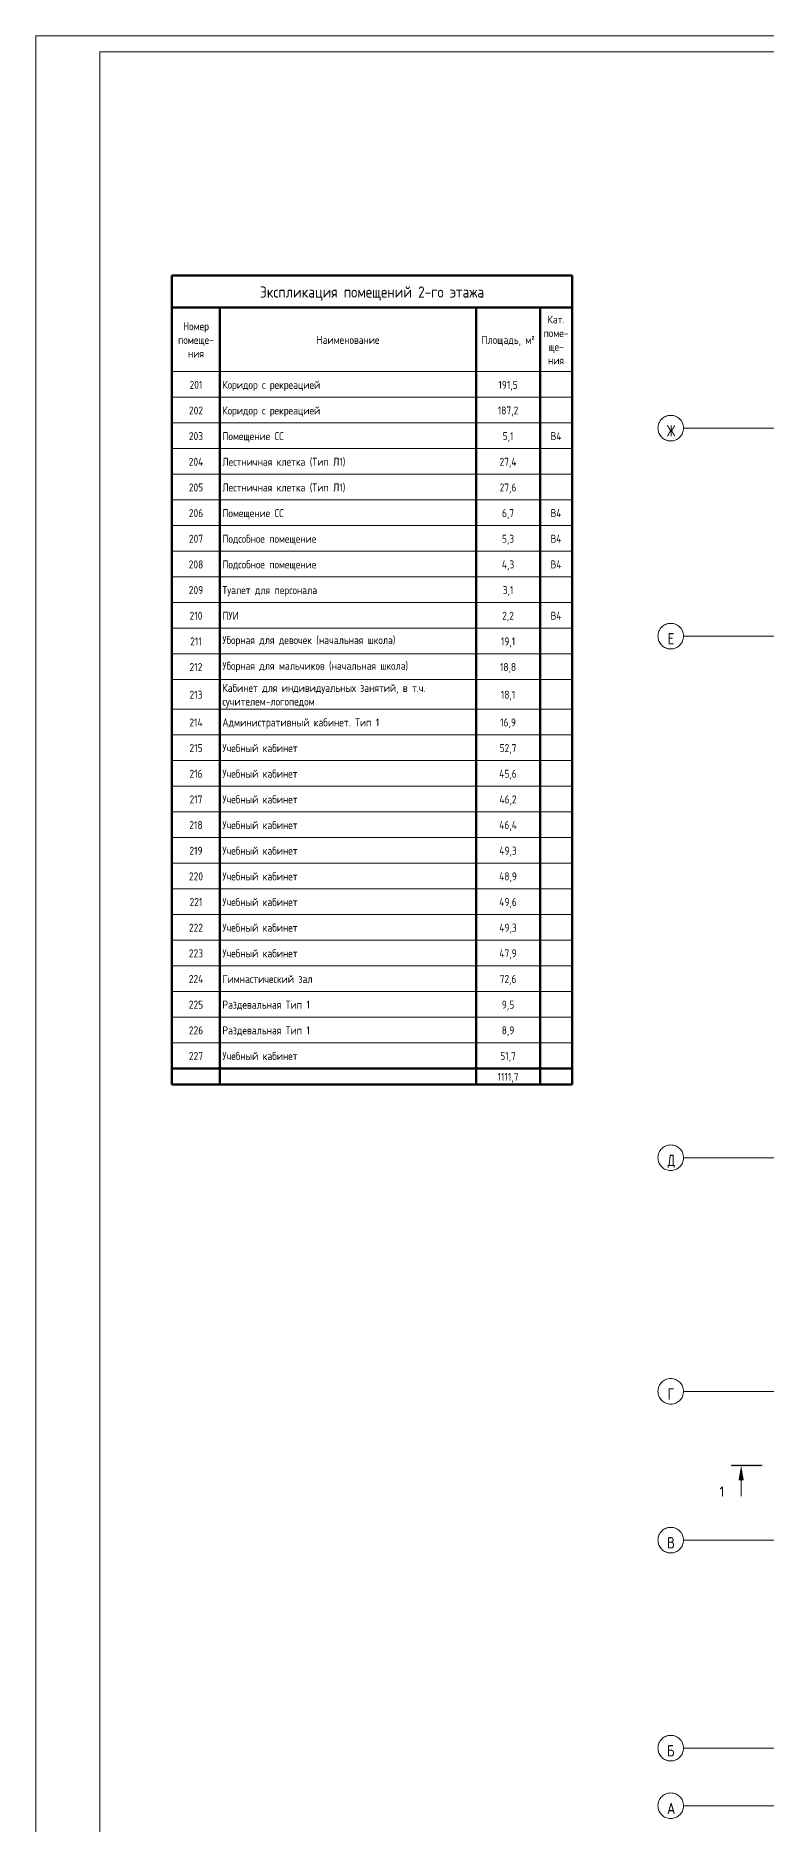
# Model space of a CAD drawing. Header units: millimetres. Extents: x 0 to 1189, y 0 to 841.
# Drawn here: x 0 to 228, y 282 to 841 of the extents above; entities that cross this region are included whole.
import ezdxf

# ---------------------------------------------------------------- set-up
doc = ezdxf.new("R2010")
doc.units = ezdxf.units.MM
doc.layers.add('Графика', color=7, linetype='Continuous', lineweight=20)
doc.layers.add('Линии', color=7, linetype='Continuous', lineweight=9, true_color=0x00a600)
doc.styles.add('GOST Common_8', font='GOST_Common.ttf', dxfattribs={"width": 0.9, "height": 5})
doc.styles.add('GOST Common_9', font='GOST_Common.ttf', dxfattribs={"width": 0.9, "height": 3.5})

msp = doc.modelspace()

# ---------------------------------------------------------------- hatches: boundary and pattern name
h = msp.add_hatch(color=7)
h.dxf.hatch_style = 2
h.paths.add_polyline_path([(198.487755, 717.223962), (197.682981, 715.850884), (197.62655, 715.795556), (197.547382, 715.777021), (197.480883, 715.788252), (197.432936, 715.822221), (197.403902, 715.879341), (197.394144, 715.960025), (197.420051, 716.048771), (198.299791, 717.540359), (197.420051, 719.031948), (197.394144, 719.125654), (197.403971, 719.206252), (197.433487, 719.263182), (197.482743, 719.296962), (197.551792, 719.308107), (197.623794, 719.289159), (197.682981, 719.229283), (198.487755, 717.861166), (198.487755, 719.130615), (198.497668, 719.208345), (198.527374, 719.263803), (198.576819, 719.297039), (198.645954, 719.308107), (198.714684, 719.297039), (198.763776, 719.263803), (198.793232, 719.208345), (198.80305, 719.130615), (198.80305, 717.861166), (199.612785, 719.229283), (199.668734, 719.289159), (199.744526, 719.308107), (199.803644, 719.29598), (199.853667, 719.254087), (199.886808, 719.197726), (199.897213, 719.130615), (199.871305, 719.031948), (198.991566, 717.540359), (199.871305, 716.048771), (199.897213, 715.955064), (199.886808, 715.88692), (199.853667, 715.826631), (199.805849, 715.788804), (199.748936, 715.777021), (199.669285, 715.795556), (199.612785, 715.850884), (198.80305, 717.223962), (198.80305, 715.950103), (198.793232, 715.873062), (198.763776, 715.819121), (198.714684, 715.7874), (198.645954, 715.777021), (198.576819, 715.7874), (198.527374, 715.819121), (198.497668, 715.873062), (198.487755, 715.950103)])
h = msp.add_hatch(color=7)
h.dxf.hatch_style = 2
h.paths.add_polyline_path([(197.871453, 650.949952), (197.871453, 654.130464), (197.88128, 654.208194), (197.910796, 654.263651), (197.960053, 654.296888), (198.029101, 654.307955), (199.28036, 654.307955), (199.349408, 654.296888), (199.398664, 654.263651), (199.42818, 654.208194), (199.438007, 654.130464), (199.42818, 654.052648), (199.398664, 653.997001), (199.349408, 653.963575), (199.28036, 653.952421), (198.186197, 653.952421), (198.186197, 652.895742), (198.965064, 652.895742), (199.034199, 652.884588), (199.083645, 652.851162), (199.11335, 652.795515), (199.123263, 652.717699), (199.11335, 652.639969), (199.083645, 652.584512), (199.034199, 652.551275), (198.965064, 652.540208), (198.186197, 652.540208), (198.186197, 651.127443), (199.28036, 651.127443), (199.349408, 651.116376), (199.398664, 651.083139), (199.42818, 651.027682), (199.438007, 650.949952), (199.42818, 650.872911), (199.398664, 650.818969), (199.349408, 650.787248), (199.28036, 650.77687), (198.029101, 650.77687), (197.960053, 650.787248), (197.910796, 650.818969), (197.88128, 650.872911)])
h = msp.add_hatch(color=7)
h.paths.add_polyline_path([(199.435272, 488.128589), (199.570734, 488.127348), (199.640876, 488.118667), (199.723351, 488.063201), (199.750016, 487.956058), (199.750016, 487.422482), (199.740275, 487.344666), (199.710949, 487.289019), (199.661882, 487.255593), (199.59292, 487.244439), (199.524104, 487.255593), (199.474822, 487.289019), (199.445177, 487.344666), (199.435272, 487.422482), (199.435272, 487.778016), (197.872577, 487.778016), (197.872577, 487.422482), (197.862759, 487.344666), (197.833303, 487.289019), (197.78421, 487.255593), (197.715481, 487.244439), (197.646432, 487.255593), (197.597176, 487.289019), (197.56766, 487.344666), (197.557833, 487.422482), (197.557833, 487.956058), (197.584498, 488.063201), (197.666974, 488.118667), (197.736565, 488.127348), (197.868167, 488.128589), (198.201101, 491.146492), (198.217474, 491.217711), (198.246508, 491.268517), (198.28784, 491.298964), (198.34111, 491.309101), (199.282035, 491.309101), (199.348301, 491.298033), (199.396274, 491.264797), (199.425437, 491.209339), (199.435272, 491.131609)])
h.paths.add_polyline_path([(199.124387, 488.128589), (199.124387, 490.953567), (198.498758, 490.953567), (198.183463, 488.128589)])
h = msp.add_hatch(color=7)
h.dxf.hatch_style = 2
h.paths.add_polyline_path([(198.186197, 417.953104), (198.186197, 414.950634), (198.176379, 414.873593), (198.146923, 414.819652), (198.097831, 414.787931), (198.029101, 414.777553), (197.960053, 414.787931), (197.910796, 414.819652), (197.88128, 414.873593), (197.871453, 414.950634), (197.871453, 418.131146), (197.88128, 418.208876), (197.910796, 418.264334), (197.960053, 418.29757), (198.029101, 418.308638), (199.28036, 418.308638), (199.349408, 418.29757), (199.398664, 418.264334), (199.42818, 418.208876), (199.438007, 418.131146), (199.42818, 418.05333), (199.398664, 417.997683), (199.349408, 417.964257), (199.28036, 417.953104)])
h = msp.add_hatch(color=7)
h.dxf.hatch_style = 2
h.paths.add_polyline_path([(227.322347, 394.633374), (227.322347, 393.835372), (217.191332, 393.835372), (217.191332, 394.633374)])
h = msp.add_hatch(color=7)
h.dxf.hatch_style = 2
h.paths.add_polyline_path([(219.700336, 389.554366), (220.525337, 394.229373), (221.349338, 389.554366)])
h = msp.add_hatch(color=7)
h.paths.add_polyline_path([(199.147891, 370.238486), (199.343228, 370.07096), (199.482755, 369.864418), (199.56647, 369.618911), (199.594376, 369.334493), (199.577124, 369.123636), (199.525405, 368.927972), (199.439269, 368.748017), (199.318768, 368.584289), (199.175969, 368.448733), (199.017667, 368.353123), (198.844688, 368.296477), (198.657861, 368.277813), (197.874584, 368.277813), (197.805536, 368.288192), (197.756279, 368.319912), (197.726763, 368.373854), (197.716936, 368.450895), (197.716936, 371.631407), (197.726763, 371.709137), (197.756279, 371.764594), (197.805536, 371.797831), (197.874584, 371.808898), (198.657861, 371.808898), (198.815448, 371.793103), (198.960271, 371.745371), (199.092796, 371.665186), (199.213486, 371.552032), (199.311843, 371.418836), (199.383122, 371.270292), (199.426496, 371.105935), (199.441138, 370.9253), (199.422371, 370.724193), (199.366655, 370.543033), (199.274869, 370.381303)])
h.paths.add_polyline_path([(198.03168, 371.453365), (198.03168, 370.396685), (198.657861, 370.396685), (198.750344, 370.406753), (198.837144, 370.436717), (198.917535, 370.486214), (198.990795, 370.554884), (199.050498, 370.634233), (199.092632, 370.723349), (199.117609, 370.820836), (199.125843, 370.9253), (199.092632, 371.129319), (198.990795, 371.300678), (198.917535, 371.368253), (198.837144, 371.415882), (198.750344, 371.44408), (198.657861, 371.453365)])
h.paths.add_polyline_path([(198.03168, 370.041151), (198.03168, 368.628386), (198.657861, 368.628386), (198.784063, 368.641391), (198.900189, 368.680338), (199.005669, 368.745123), (199.099935, 368.835643), (199.180241, 368.942114), (199.237602, 369.06109), (199.272018, 369.192056), (199.28349, 369.334493), (199.272018, 369.477241), (199.237602, 369.608723), (199.180241, 369.729043), (199.099935, 369.838304), (199.005669, 369.928367), (198.900189, 369.991611), (198.784063, 370.028912), (198.657861, 370.041151)])
h = msp.add_hatch(color=7)
h.paths.add_polyline_path([(199.594376, 304.331519), (199.577124, 304.120662), (199.525405, 303.924998), (199.439269, 303.745044), (199.318768, 303.581315), (199.175969, 303.44576), (199.017667, 303.35015), (198.844688, 303.293504), (198.657861, 303.27484), (197.874584, 303.27484), (197.805536, 303.285218), (197.756279, 303.316939), (197.726763, 303.37088), (197.716936, 303.447921), (197.716936, 306.628434), (197.726763, 306.706163), (197.756279, 306.761621), (197.805536, 306.794857), (197.874584, 306.805925), (199.125843, 306.805925), (199.194891, 306.794857), (199.244147, 306.761621), (199.273663, 306.706163), (199.28349, 306.628434), (199.273663, 306.550617), (199.244147, 306.494971), (199.194891, 306.461544), (199.125843, 306.450391), (198.03168, 306.450391), (198.03168, 305.393711), (198.657861, 305.393711), (198.844749, 305.37435), (199.018149, 305.316541), (199.177597, 305.220699), (199.322626, 305.087236), (199.440897, 304.923421), (199.525887, 304.742864), (199.577185, 304.545563)])
h.paths.add_polyline_path([(198.03168, 305.038177), (198.03168, 303.625413), (198.657861, 303.625413), (198.784063, 303.638418), (198.900189, 303.677365), (199.005669, 303.74215), (199.099935, 303.83267), (199.180241, 303.93914), (199.237602, 304.058117), (199.272018, 304.189082), (199.28349, 304.331519), (199.272018, 304.474267), (199.237602, 304.605749), (199.180241, 304.726069), (199.099935, 304.83533), (199.005669, 304.925394), (198.900189, 304.988637), (198.784063, 305.025939), (198.657861, 305.038177)])
h = msp.add_hatch(color=7)
h.paths.add_polyline_path([(198.651444, 288.071291), (198.192282, 286.510801), (199.115568, 286.510801)])
h.paths.add_polyline_path([(199.750016, 285.44916), (199.740275, 285.372119), (199.710949, 285.318178), (199.661882, 285.286457), (199.59292, 285.276079), (199.498662, 285.305775), (199.444092, 285.39459), (199.21644, 286.155267), (198.087, 286.155267), (197.863758, 285.39459), (197.809256, 285.305775), (197.715481, 285.276079), (197.646432, 285.286457), (197.597176, 285.318178), (197.56766, 285.372119), (197.557833, 285.44916), (197.566653, 285.50814), (198.498758, 288.664399), (198.523158, 288.728331), (198.557118, 288.772782), (198.600069, 288.798732), (198.651444, 288.807164), (198.705696, 288.798809), (198.750181, 288.773402), (198.784847, 288.730424), (198.809643, 288.66936), (199.741197, 285.50814)])

# ---------------------------------------------------------------- linework, layer by layer
at = {"color": 7, "lineweight": 0}
for p, q in [((0.125554, 840.985282), (1189.107153, 840.985282)), ((0.125554, 840.985282), (0.125554, -0.006567)), ((1184.111809, 835.989938), (20.106931, 835.989938))]:
    msp.add_line(p, q, dxfattribs=at)
for points in [[(20.106931, 835.989938), (20.106931, 4.994778)], [(1184.111809, 835.989938), (20.106931, 835.989938)], [(20.106931, 835.989938), (20.106931, 4.994778)], [(1184.111809, 835.989938), (20.106931, 835.989938)], [(198.529303, 714.371862), (198.120349, 714.392515), (197.723202, 714.453134), (197.339875, 714.551706), (196.972379, 714.686222), (196.622724, 714.854669), (196.292923, 715.055037), (195.984986, 715.285314), (195.700924, 715.543489), (195.442749, 715.827551), (195.212472, 716.135488), (195.012104, 716.465289), (194.843657, 716.814944), (194.709141, 717.18244), (194.610569, 717.565767), (194.54995, 717.962914), (194.529297, 718.371868), (194.54995, 718.780823), (194.610569, 719.177969), (194.709141, 719.561296), (194.843657, 719.928792), (195.012104, 720.278447), (195.212472, 720.608249), (195.442749, 720.916186), (195.700924, 721.200248), (195.984986, 721.458422), (196.292923, 721.688699), (196.622724, 721.889067), (196.972379, 722.057514), (197.339875, 722.19203), (197.723202, 722.290603), (198.120349, 722.351221), (198.529303, 722.371874)], [(198.529303, 722.371874), (198.938258, 722.351221), (199.335404, 722.290603), (199.718731, 722.19203), (200.086228, 722.057514), (200.435882, 721.889067), (200.765684, 721.688699), (201.073621, 721.458422), (201.357683, 721.200248), (201.615858, 720.916186), (201.846135, 720.608249), (202.046502, 720.278447), (202.21495, 719.928792), (202.349465, 719.561296), (202.448038, 719.177969), (202.508656, 718.780823), (202.529309, 718.371868), (202.508656, 717.962914), (202.448038, 717.565767), (202.349465, 717.18244), (202.21495, 716.814944), (202.046502, 716.465289), (201.846135, 716.135488), (201.615858, 715.827551), (201.357683, 715.543489), (201.073621, 715.285314), (200.765684, 715.055037), (200.435882, 714.854669), (200.086228, 714.686222), (199.718731, 714.551706), (199.335404, 714.453134), (198.938258, 714.392515), (198.529303, 714.371862)], [(202.529309, 718.371868), (863.72632, 718.371868)], [(198.529303, 649.371763), (198.120349, 649.392416), (197.723202, 649.453034), (197.339875, 649.551607), (196.972379, 649.686123), (196.622724, 649.85457), (196.292923, 650.054938), (195.984986, 650.285215), (195.700924, 650.54339), (195.442749, 650.827451), (195.212472, 651.135389), (195.012104, 651.46519), (194.843657, 651.814845), (194.709141, 652.182341), (194.610569, 652.565668), (194.54995, 652.962814), (194.529297, 653.371769), (194.54995, 653.780723), (194.610569, 654.17787), (194.709141, 654.561197), (194.843657, 654.928693), (195.012104, 655.278348), (195.212472, 655.608149), (195.442749, 655.916087), (195.700924, 656.200148), (195.984986, 656.458323), (196.292923, 656.6886), (196.622724, 656.888968), (196.972379, 657.057415), (197.339875, 657.191931), (197.723202, 657.290503), (198.120349, 657.351122), (198.529303, 657.371775)], [(198.529303, 657.371775), (198.938258, 657.351122), (199.335404, 657.290503), (199.718731, 657.191931), (200.086228, 657.057415), (200.435882, 656.888968), (200.765684, 656.6886), (201.073621, 656.458323), (201.357683, 656.200148), (201.615858, 655.916087), (201.846135, 655.608149), (202.046502, 655.278348), (202.21495, 654.928693), (202.349465, 654.561197), (202.448038, 654.17787), (202.508656, 653.780723), (202.529309, 653.371769), (202.508656, 652.962814), (202.448038, 652.565668), (202.349465, 652.182341), (202.21495, 651.814845), (202.046502, 651.46519), (201.846135, 651.135389), (201.615858, 650.827451), (201.357683, 650.54339), (201.073621, 650.285215), (200.765684, 650.054938), (200.435882, 649.85457), (200.086228, 649.686123), (199.718731, 649.551607), (199.335404, 649.453034), (198.938258, 649.392416), (198.529303, 649.371763)], [(202.529309, 653.371769), (863.72632, 653.371769)], [(198.529303, 486.371514), (198.120349, 486.392167), (197.723202, 486.452785), (197.339875, 486.551358), (196.972379, 486.685874), (196.622724, 486.854321), (196.292923, 487.054689), (195.984986, 487.284966), (195.700924, 487.543141), (195.442749, 487.827202), (195.212472, 488.13514), (195.012104, 488.464941), (194.843657, 488.814596), (194.709141, 489.182092), (194.610569, 489.565419), (194.54995, 489.962565), (194.529297, 490.37152), (194.54995, 490.780474), (194.610569, 491.177621), (194.709141, 491.560948), (194.843657, 491.928444), (195.012104, 492.278099), (195.212472, 492.6079), (195.442749, 492.915837), (195.700924, 493.199899), (195.984986, 493.458074), (196.292923, 493.688351), (196.622724, 493.888719), (196.972379, 494.057166), (197.339875, 494.191682), (197.723202, 494.290254), (198.120349, 494.350873), (198.529303, 494.371526)], [(198.529303, 494.371526), (198.938258, 494.350873), (199.335404, 494.290254), (199.718731, 494.191682), (200.086228, 494.057166), (200.435882, 493.888719), (200.765684, 493.688351), (201.073621, 493.458074), (201.357683, 493.199899), (201.615858, 492.915837), (201.846135, 492.6079), (202.046502, 492.278099), (202.21495, 491.928444), (202.349465, 491.560948), (202.448038, 491.177621), (202.508656, 490.780474), (202.529309, 490.37152), (202.508656, 489.962565), (202.448038, 489.565419), (202.349465, 489.182092), (202.21495, 488.814596), (202.046502, 488.464941), (201.846135, 488.13514), (201.615858, 487.827202), (201.357683, 487.543141), (201.073621, 487.284966), (200.765684, 487.054689), (200.435882, 486.854321), (200.086228, 486.685874), (199.718731, 486.551358), (199.335404, 486.452785), (198.938258, 486.392167), (198.529303, 486.371514)], [(202.529309, 490.37152), (863.72632, 490.37152)], [(198.529303, 413.371402), (198.120349, 413.392055), (197.723202, 413.452674), (197.339875, 413.551247), (196.972379, 413.685762), (196.622724, 413.854209), (196.292923, 414.054577), (195.984986, 414.284854), (195.700924, 414.543029), (195.442749, 414.827091), (195.212472, 415.135028), (195.012104, 415.46483), (194.843657, 415.814484), (194.709141, 416.181981), (194.610569, 416.565308), (194.54995, 416.962454), (194.529297, 417.371408), (194.54995, 417.780363), (194.610569, 418.177509), (194.709141, 418.560836), (194.843657, 418.928333), (195.012104, 419.277987), (195.212472, 419.607789), (195.442749, 419.915726), (195.700924, 420.199788), (195.984986, 420.457963), (196.292923, 420.68824), (196.622724, 420.888607), (196.972379, 421.057055), (197.339875, 421.19157), (197.723202, 421.290143), (198.120349, 421.350761), (198.529303, 421.371414)], [(198.529303, 421.371414), (198.938258, 421.350761), (199.335404, 421.290143), (199.718731, 421.19157), (200.086228, 421.057055), (200.435882, 420.888607), (200.765684, 420.68824), (201.073621, 420.457963), (201.357683, 420.199788), (201.615858, 419.915726), (201.846135, 419.607789), (202.046502, 419.277987), (202.21495, 418.928333), (202.349465, 418.560836), (202.448038, 418.177509), (202.508656, 417.780363), (202.529309, 417.371408), (202.508656, 416.962454), (202.448038, 416.565308), (202.349465, 416.181981), (202.21495, 415.814484), (202.046502, 415.46483), (201.846135, 415.135028), (201.615858, 414.827091), (201.357683, 414.543029), (201.073621, 414.284854), (200.765684, 414.054577), (200.435882, 413.854209), (200.086228, 413.685762), (199.718731, 413.551247), (199.335404, 413.452674), (198.938258, 413.392055), (198.529303, 413.371402)], [(202.529309, 417.371408), (863.72632, 417.371408)], [(217.525332, 394.229373), (226.874347, 394.229373)], [(220.525337, 391.229368), (220.525337, 384.566358)], [(198.529303, 366.871331), (198.120349, 366.891984), (197.723202, 366.952603), (197.339875, 367.051175), (196.972379, 367.185691), (196.622724, 367.354138), (196.292923, 367.554506), (195.984986, 367.784783), (195.700924, 368.042958), (195.442749, 368.32702), (195.212472, 368.634957), (195.012104, 368.964758), (194.843657, 369.314413), (194.709141, 369.681909), (194.610569, 370.065236), (194.54995, 370.462383), (194.529297, 370.871337), (194.54995, 371.280292), (194.610569, 371.677438), (194.709141, 372.060765), (194.843657, 372.428262), (195.012104, 372.777916), (195.212472, 373.107718), (195.442749, 373.415655), (195.700924, 373.699717), (195.984986, 373.957892), (196.292923, 374.188169), (196.622724, 374.388536), (196.972379, 374.556984), (197.339875, 374.691499), (197.723202, 374.790072), (198.120349, 374.85069), (198.529303, 374.871343)], [(198.529303, 374.871343), (198.938258, 374.85069), (199.335404, 374.790072), (199.718731, 374.691499), (200.086228, 374.556984), (200.435882, 374.388536), (200.765684, 374.188169), (201.073621, 373.957892), (201.357683, 373.699717), (201.615858, 373.415655), (201.846135, 373.107718), (202.046502, 372.777916), (202.21495, 372.428262), (202.349465, 372.060765), (202.448038, 371.677438), (202.508656, 371.280292), (202.529309, 370.871337), (202.508656, 370.462383), (202.448038, 370.065236), (202.349465, 369.681909), (202.21495, 369.314413), (202.046502, 368.964758), (201.846135, 368.634957), (201.615858, 368.32702), (201.357683, 368.042958), (201.073621, 367.784783), (200.765684, 367.554506), (200.435882, 367.354138), (200.086228, 367.185691), (199.718731, 367.051175), (199.335404, 366.952603), (198.938258, 366.891984), (198.529303, 366.871331)], [(202.529309, 370.871337), (863.72632, 370.871337)], [(198.529303, 301.871232), (198.120349, 301.891885), (197.723202, 301.952503), (197.339875, 302.051076), (196.972379, 302.185592), (196.622724, 302.354039), (196.292923, 302.554407), (195.984986, 302.784684), (195.700924, 303.042859), (195.442749, 303.32692), (195.212472, 303.634858), (195.012104, 303.964659), (194.843657, 304.314314), (194.709141, 304.68181), (194.610569, 305.065137), (194.54995, 305.462284), (194.529297, 305.871238), (194.54995, 306.280192), (194.610569, 306.677339), (194.709141, 307.060666), (194.843657, 307.428162), (195.012104, 307.777817), (195.212472, 308.107618), (195.442749, 308.415556), (195.700924, 308.699617), (195.984986, 308.957792), (196.292923, 309.188069), (196.622724, 309.388437), (196.972379, 309.556884), (197.339875, 309.6914), (197.723202, 309.789972), (198.120349, 309.850591), (198.529303, 309.871244)], [(198.529303, 309.871244), (198.938258, 309.850591), (199.335404, 309.789972), (199.718731, 309.6914), (200.086228, 309.556884), (200.435882, 309.388437), (200.765684, 309.188069), (201.073621, 308.957792), (201.357683, 308.699617), (201.615858, 308.415556), (201.846135, 308.107618), (202.046502, 307.777817), (202.21495, 307.428162), (202.349465, 307.060666), (202.448038, 306.677339), (202.508656, 306.280192), (202.529309, 305.871238), (202.508656, 305.462284), (202.448038, 305.065137), (202.349465, 304.68181), (202.21495, 304.314314), (202.046502, 303.964659), (201.846135, 303.634858), (201.615858, 303.32692), (201.357683, 303.042859), (201.073621, 302.784684), (200.765684, 302.554407), (200.435882, 302.354039), (200.086228, 302.185592), (199.718731, 302.051076), (199.335404, 301.952503), (198.938258, 301.891885), (198.529303, 301.871232)], [(202.529309, 305.871238), (730.632116, 305.871238)], [(198.529303, 283.871204), (198.120349, 283.891857), (197.723202, 283.952476), (197.339875, 284.051049), (196.972379, 284.185564), (196.622724, 284.354012), (196.292923, 284.554379), (195.984986, 284.784656), (195.700924, 285.042831), (195.442749, 285.326893), (195.212472, 285.63483), (195.012104, 285.964632), (194.843657, 286.314286), (194.709141, 286.681783), (194.610569, 287.06511), (194.54995, 287.462256), (194.529297, 287.87121), (194.54995, 288.280165), (194.610569, 288.677311), (194.709141, 289.060638), (194.843657, 289.428135), (195.012104, 289.777789), (195.212472, 290.107591), (195.442749, 290.415528), (195.700924, 290.69959), (195.984986, 290.957765), (196.292923, 291.188042), (196.622724, 291.388409), (196.972379, 291.556857), (197.339875, 291.691372), (197.723202, 291.789945), (198.120349, 291.850564), (198.529303, 291.871217)], [(198.529303, 291.871217), (198.938258, 291.850564), (199.335404, 291.789945), (199.718731, 291.691372), (200.086228, 291.556857), (200.435882, 291.388409), (200.765684, 291.188042), (201.073621, 290.957765), (201.357683, 290.69959), (201.615858, 290.415528), (201.846135, 290.107591), (202.046502, 289.777789), (202.21495, 289.428135), (202.349465, 289.060638), (202.448038, 288.677311), (202.508656, 288.280165), (202.529309, 287.87121), (202.508656, 287.462256), (202.448038, 287.06511), (202.349465, 286.681783), (202.21495, 286.314286), (202.046502, 285.964632), (201.846135, 285.63483), (201.615858, 285.326893), (201.357683, 285.042831), (201.073621, 284.784656), (200.765684, 284.554379), (200.435882, 284.354012), (200.086228, 284.185564), (199.718731, 284.051049), (199.335404, 283.952476), (198.938258, 283.891857), (198.529303, 283.871204)], [(202.529309, 287.87121), (805.800231, 287.87121)]]:
    msp.add_lwpolyline(points, dxfattribs=at)
msp.add_lwpolyline([(167.693116, 746.047917), (167.693116, 766.071627), (167.693116, 523.289437), (167.693116, 528.284781), (167.693116, 536.285798), (167.693116, 544.329149), (167.693116, 552.330166), (167.693116, 560.373517), (167.693116, 568.374534), (167.693116, 576.375551), (167.693116, 584.418902), (167.693116, 592.419919), (167.693116, 600.46327), (167.693116, 608.464287), (167.693116, 616.507638), (167.693116, 624.508655), (167.693116, 632.509672), (167.693116, 640.553023), (167.693116, 649.824043), (167.693116, 657.82506), (167.693116, 665.868411), (167.693116, 673.869428), (167.693116, 681.870446), (167.693116, 689.913796), (167.693116, 697.914814), (167.693116, 705.958164), (167.693116, 713.959182), (167.693116, 721.960199), (167.693116, 730.003549), (167.693116, 738.004567)], close=True, dxfattribs=at)
at = {"layer": 'Линии', "color": 7, "lineweight": 50}
for p, q in [((42.684707, 766.071627), (42.684707, 756.071627)), ((167.693116, 766.071627), (42.684707, 766.071627)), ((167.693116, 756.071627), (167.693116, 766.071627)), ((42.684707, 756.071627), (42.684707, 513.262522)), ((42.684707, 756.071627), (167.693116, 756.071627)), ((57.684707, 756.071627), (57.684707, 736.02561)), ((137.684707, 756.071627), (137.684707, 736.02561)), ((157.684707, 756.071627), (157.684707, 736.02561)), ((167.684707, 756.071627), (167.684707, 736.02561)), ((167.693116, 756.071627), (167.693116, 513.262522)), ((57.684707, 736.02561), (57.684707, 728.007203)), ((137.684707, 736.02561), (137.684707, 728.007203)), ((157.684707, 736.02561), (157.684707, 728.007203)), ((167.684707, 736.02561), (167.684707, 728.007203)), ((57.684707, 728.007203), (57.684707, 719.988797)), ((137.684707, 728.007203), (137.684707, 719.988797)), ((157.684707, 728.007203), (157.684707, 719.988797)), ((167.684707, 728.007203), (167.684707, 719.988797)), ((57.684707, 719.988797), (57.684707, 711.97039)), ((137.684707, 719.988797), (137.684707, 711.97039)), ((157.684707, 719.988797), (157.684707, 711.97039)), ((167.684707, 719.988797), (167.684707, 711.97039)), ((57.684707, 711.97039), (57.684707, 703.951983)), ((137.684707, 711.97039), (137.684707, 703.951983)), ((157.684707, 711.97039), (157.684707, 703.951983)), ((167.684707, 711.97039), (167.684707, 703.951983)), ((57.684707, 703.951983), (57.684707, 695.933576)), ((137.684707, 703.951983), (137.684707, 695.933576)), ((157.684707, 703.951983), (157.684707, 695.933576)), ((167.684707, 703.951983), (167.684707, 695.933576)), ((57.684707, 695.933576), (57.684707, 687.91517)), ((137.684707, 695.933576), (137.684707, 687.91517)), ((157.684707, 695.933576), (157.684707, 687.91517)), ((167.684707, 695.933576), (167.684707, 687.91517)), ((57.684707, 687.91517), (57.684707, 679.896763)), ((137.684707, 687.91517), (137.684707, 679.896763)), ((157.684707, 687.91517), (157.684707, 679.896763)), ((167.684707, 687.91517), (167.684707, 679.896763)), ((57.684707, 679.896763), (57.684707, 671.878356)), ((137.684707, 679.896763), (137.684707, 671.878356)), ((157.684707, 679.896763), (157.684707, 671.878356)), ((167.684707, 679.896763), (167.684707, 671.878356)), ((57.684707, 671.878356), (57.684707, 663.859949)), ((137.684707, 671.878356), (137.684707, 663.859949)), ((157.684707, 671.878356), (157.684707, 663.859949)), ((167.684707, 671.878356), (167.684707, 663.859949)), ((57.684707, 663.859949), (57.684707, 655.841543)), ((137.684707, 663.859949), (137.684707, 655.841543)), ((157.684707, 663.859949), (157.684707, 655.841543)), ((167.684707, 663.859949), (167.684707, 655.841543)), ((57.684707, 655.841543), (57.684707, 647.823136)), ((137.684707, 655.841543), (137.684707, 647.823136)), ((157.684707, 655.841543), (157.684707, 647.823136)), ((167.684707, 655.841543), (167.684707, 647.823136)), ((57.684707, 647.823136), (57.684707, 639.804729)), ((137.684707, 647.823136), (137.684707, 639.804729)), ((157.684707, 647.823136), (157.684707, 639.804729)), ((167.684707, 647.823136), (167.684707, 639.804729)), ((57.684707, 639.804729), (57.684707, 630.531721)), ((137.684707, 639.804729), (137.684707, 630.531721)), ((157.684707, 639.804729), (157.684707, 630.531721)), ((167.684707, 639.804729), (167.684707, 630.531721)), ((57.684707, 630.531721), (57.684707, 622.513314)), ((137.684707, 630.531721), (137.684707, 622.513314)), ((157.684707, 630.531721), (157.684707, 622.513314)), ((167.684707, 630.531721), (167.684707, 622.513314)), ((57.684707, 622.513314), (57.684707, 614.494907)), ((137.684707, 622.513314), (137.684707, 614.494907)), ((157.684707, 622.513314), (157.684707, 614.494907)), ((167.684707, 622.513314), (167.684707, 614.494907)), ((57.684707, 614.494907), (57.684707, 606.4765)), ((137.684707, 614.494907), (137.684707, 606.4765)), ((157.684707, 614.494907), (157.684707, 606.4765)), ((167.684707, 614.494907), (167.684707, 606.4765)), ((57.684707, 606.4765), (57.684707, 598.458094)), ((137.684707, 606.4765), (137.684707, 598.458094)), ((157.684707, 606.4765), (157.684707, 598.458094)), ((167.684707, 606.4765), (167.684707, 598.458094)), ((57.684707, 598.458094), (57.684707, 590.439687)), ((137.684707, 598.458094), (137.684707, 590.439687)), ((157.684707, 598.458094), (157.684707, 590.439687)), ((167.684707, 598.458094), (167.684707, 590.439687)), ((57.684707, 590.439687), (57.684707, 582.42128)), ((137.684707, 590.439687), (137.684707, 582.42128)), ((157.684707, 590.439687), (157.684707, 582.42128)), ((167.684707, 590.439687), (167.684707, 582.42128)), ((57.684707, 582.42128), (57.684707, 574.402873)), ((137.684707, 582.42128), (137.684707, 574.402873)), ((157.684707, 582.42128), (157.684707, 574.402873)), ((167.684707, 582.42128), (167.684707, 574.402873)), ((57.684707, 574.402873), (57.684707, 566.384467)), ((137.684707, 574.402873), (137.684707, 566.384467)), ((157.684707, 574.402873), (157.684707, 566.384467)), ((167.684707, 574.402873), (167.684707, 566.384467)), ((57.684707, 566.384467), (57.684707, 558.36606)), ((137.684707, 566.384467), (137.684707, 558.36606)), ((157.684707, 566.384467), (157.684707, 558.36606)), ((167.684707, 566.384467), (167.684707, 558.36606)), ((57.684707, 558.36606), (57.684707, 550.347653)), ((137.684707, 558.36606), (137.684707, 550.347653)), ((157.684707, 558.36606), (157.684707, 550.347653)), ((167.684707, 558.36606), (167.684707, 550.347653)), ((57.684707, 550.347653), (57.684707, 542.329246)), ((137.684707, 550.347653), (137.684707, 542.329246)), ((157.684707, 550.347653), (157.684707, 542.329246)), ((167.684707, 550.347653), (167.684707, 542.329246)), ((57.684707, 542.329246), (57.684707, 534.31084)), ((137.684707, 542.329246), (137.684707, 534.31084)), ((157.684707, 542.329246), (157.684707, 534.31084)), ((167.684707, 542.329246), (167.684707, 534.31084)), ((57.684707, 534.31084), (57.684707, 526.292433)), ((137.684707, 534.31084), (137.684707, 526.292433)), ((157.684707, 534.31084), (157.684707, 526.292433)), ((167.684707, 534.31084), (167.684707, 526.292433)), ((57.684707, 526.292433), (57.684707, 518.274026)), ((137.684707, 526.292433), (137.684707, 518.274026)), ((157.684707, 526.292433), (157.684707, 518.274026)), ((167.684707, 526.292433), (167.684707, 518.274026)), ((57.684707, 518.274026), (42.684707, 518.274026)), ((137.684707, 518.274026), (57.684707, 518.274026)), ((57.684707, 518.274026), (57.684707, 513.262522)), ((157.684707, 518.274026), (137.684707, 518.274026)), ((137.684707, 518.274026), (137.684707, 513.262522)), ((167.684707, 518.274026), (157.684707, 518.274026)), ((157.684707, 518.274026), (157.684707, 513.262522)), ((167.684707, 518.274026), (167.684707, 513.262522)), ((167.693116, 513.262522), (42.684707, 513.262522))]:
    msp.add_line(p, q, dxfattribs=at)
at = {"layer": 'Линии', "color": 7, "lineweight": 20}
for p, q in [((57.684707, 736.02561), (42.684707, 736.02561)), ((137.684707, 736.02561), (57.684707, 736.02561)), ((157.684707, 736.02561), (137.684707, 736.02561)), ((167.684707, 736.02561), (157.684707, 736.02561)), ((57.684707, 728.007203), (42.684707, 728.007203)), ((137.684707, 728.007203), (57.684707, 728.007203)), ((157.684707, 728.007203), (137.684707, 728.007203)), ((167.684707, 728.007203), (157.684707, 728.007203)), ((57.684707, 719.988797), (42.684707, 719.988797)), ((137.684707, 719.988797), (57.684707, 719.988797)), ((157.684707, 719.988797), (137.684707, 719.988797)), ((167.684707, 719.988797), (157.684707, 719.988797)), ((57.684707, 711.97039), (42.684707, 711.97039)), ((137.684707, 711.97039), (57.684707, 711.97039)), ((157.684707, 711.97039), (137.684707, 711.97039)), ((167.684707, 711.97039), (157.684707, 711.97039)), ((57.684707, 703.951983), (42.684707, 703.951983)), ((137.684707, 703.951983), (57.684707, 703.951983)), ((157.684707, 703.951983), (137.684707, 703.951983)), ((167.684707, 703.951983), (157.684707, 703.951983)), ((57.684707, 695.933576), (42.684707, 695.933576)), ((137.684707, 695.933576), (57.684707, 695.933576)), ((157.684707, 695.933576), (137.684707, 695.933576)), ((167.684707, 695.933576), (157.684707, 695.933576)), ((57.684707, 687.91517), (42.684707, 687.91517)), ((137.684707, 687.91517), (57.684707, 687.91517)), ((157.684707, 687.91517), (137.684707, 687.91517)), ((167.684707, 687.91517), (157.684707, 687.91517)), ((57.684707, 679.896763), (42.684707, 679.896763)), ((137.684707, 679.896763), (57.684707, 679.896763)), ((157.684707, 679.896763), (137.684707, 679.896763)), ((167.684707, 679.896763), (157.684707, 679.896763)), ((57.684707, 671.878356), (42.684707, 671.878356)), ((137.684707, 671.878356), (57.684707, 671.878356)), ((157.684707, 671.878356), (137.684707, 671.878356)), ((167.684707, 671.878356), (157.684707, 671.878356)), ((57.684707, 663.859949), (42.684707, 663.859949)), ((137.684707, 663.859949), (57.684707, 663.859949)), ((157.684707, 663.859949), (137.684707, 663.859949)), ((167.684707, 663.859949), (157.684707, 663.859949)), ((57.684707, 655.841543), (42.684707, 655.841543)), ((137.684707, 655.841543), (57.684707, 655.841543)), ((157.684707, 655.841543), (137.684707, 655.841543)), ((167.684707, 655.841543), (157.684707, 655.841543)), ((57.684707, 647.823136), (42.684707, 647.823136)), ((137.684707, 647.823136), (57.684707, 647.823136)), ((157.684707, 647.823136), (137.684707, 647.823136)), ((167.684707, 647.823136), (157.684707, 647.823136)), ((57.684707, 639.804729), (42.684707, 639.804729)), ((137.684707, 639.804729), (57.684707, 639.804729)), ((157.684707, 639.804729), (137.684707, 639.804729)), ((167.684707, 639.804729), (157.684707, 639.804729)), ((57.684707, 630.531721), (42.684707, 630.531721)), ((137.684707, 630.531721), (57.684707, 630.531721)), ((157.684707, 630.531721), (137.684707, 630.531721)), ((167.684707, 630.531721), (157.684707, 630.531721)), ((57.684707, 622.513314), (42.684707, 622.513314)), ((137.684707, 622.513314), (57.684707, 622.513314)), ((157.684707, 622.513314), (137.684707, 622.513314)), ((167.684707, 622.513314), (157.684707, 622.513314)), ((57.684707, 614.494907), (42.684707, 614.494907)), ((137.684707, 614.494907), (57.684707, 614.494907)), ((157.684707, 614.494907), (137.684707, 614.494907)), ((167.684707, 614.494907), (157.684707, 614.494907)), ((57.684707, 606.4765), (42.684707, 606.4765)), ((137.684707, 606.4765), (57.684707, 606.4765)), ((157.684707, 606.4765), (137.684707, 606.4765)), ((167.684707, 606.4765), (157.684707, 606.4765)), ((57.684707, 598.458094), (42.684707, 598.458094)), ((137.684707, 598.458094), (57.684707, 598.458094)), ((157.684707, 598.458094), (137.684707, 598.458094)), ((167.684707, 598.458094), (157.684707, 598.458094)), ((57.684707, 590.439687), (42.684707, 590.439687)), ((137.684707, 590.439687), (57.684707, 590.439687)), ((157.684707, 590.439687), (137.684707, 590.439687)), ((167.684707, 590.439687), (157.684707, 590.439687)), ((57.684707, 582.42128), (42.684707, 582.42128)), ((137.684707, 582.42128), (57.684707, 582.42128)), ((157.684707, 582.42128), (137.684707, 582.42128)), ((167.684707, 582.42128), (157.684707, 582.42128)), ((57.684707, 574.402873), (42.684707, 574.402873)), ((137.684707, 574.402873), (57.684707, 574.402873)), ((157.684707, 574.402873), (137.684707, 574.402873)), ((167.684707, 574.402873), (157.684707, 574.402873)), ((57.684707, 566.384467), (42.684707, 566.384467)), ((137.684707, 566.384467), (57.684707, 566.384467)), ((157.684707, 566.384467), (137.684707, 566.384467)), ((167.684707, 566.384467), (157.684707, 566.384467)), ((57.684707, 558.36606), (42.684707, 558.36606)), ((137.684707, 558.36606), (57.684707, 558.36606)), ((157.684707, 558.36606), (137.684707, 558.36606)), ((167.684707, 558.36606), (157.684707, 558.36606)), ((57.684707, 550.347653), (42.684707, 550.347653)), ((137.684707, 550.347653), (57.684707, 550.347653)), ((157.684707, 550.347653), (137.684707, 550.347653)), ((167.684707, 550.347653), (157.684707, 550.347653)), ((57.684707, 542.329246), (42.684707, 542.329246)), ((137.684707, 542.329246), (57.684707, 542.329246)), ((157.684707, 542.329246), (137.684707, 542.329246)), ((167.684707, 542.329246), (157.684707, 542.329246)), ((57.684707, 534.31084), (42.684707, 534.31084)), ((137.684707, 534.31084), (57.684707, 534.31084)), ((157.684707, 534.31084), (137.684707, 534.31084)), ((167.684707, 534.31084), (157.684707, 534.31084)), ((57.684707, 526.292433), (42.684707, 526.292433)), ((137.684707, 526.292433), (57.684707, 526.292433)), ((157.684707, 526.292433), (137.684707, 526.292433)), ((167.684707, 526.292433), (157.684707, 526.292433))]:
    msp.add_line(p, q, dxfattribs=at)

# ---------------------------------------------------------------- texts
at = {"color": 7, "insert": (213.773911, 387.66042), "char_height": 3.175964, "attachment_point": 1}
msp.add_mtext('{\\fGOSTCommon|b0|i0|c0;1}', dxfattribs=at)
at = {"layer": 'Графика', "line_spacing_factor": 1.022761}
for s, insert, char_height, width, attachment_point, style in [('Экспликация помещений 2-го этажа', (105.188912, 762.662473), 3.5, 84.47113164, 2, 'GOST Common_8'), ('Номер\\Pпомеще-\\Pния', (50.184707, 751.446441), 2.5, 14.18025241, 2, 'GOST Common_9'), ('Кат.\\Pпоме-\\Pще-\\Pния', (162.684707, 753.577194), 2.5, 9.62446919, 2, 'GOST Common_9'), ('Наименование', (97.684707, 747.184937), 2.5, 23.53318486, 2, 'GOST Common_9'), ('Площадь, м\\fGOST Common|b0|i0|c238|p34|;\\W.9;²', (147.684707, 747.184937), 2.5, 20.09371938, 2, 'GOST Common_9'), ('201', (50.184707, 733.152725), 2.5, 5.09885672, 2, 'GOST Common_9'), ('Коридор с рекреацией', (58.434707, 733.152725), 2.5, 36.11438753, 1, 'GOST Common_9'), ('191,5', (147.684707, 733.152725), 2.5, 7.3918337, 2, 'GOST Common_9'), ('202', (50.184707, 725.134319), 2.5, 5.61175947, 2, 'GOST Common_9'), ('Коридор с рекреацией', (58.434707, 725.134319), 2.5, 36.11438753, 1, 'GOST Common_9'), ('187,2', (147.684707, 725.134319), 2.5, 7.90473645, 2, 'GOST Common_9'), ('203', (50.184707, 717.115912), 2.5, 5.61175947, 2, 'GOST Common_9'), ('Помещение СС', (58.434707, 717.115912), 2.5, 22.86942836, 1, 'GOST Common_9'), ('5,1', (147.684707, 717.115912), 2.5, 4.16356347, 2, 'GOST Common_9'), ('В4', (162.684707, 717.115912), 2.5, 4.28424647, 2, 'GOST Common_9'), ('204', (50.184707, 709.097505), 2.5, 5.88329621, 2, 'GOST Common_9'), ('Лестничная клетка (Тип Л1)', (58.434707, 709.097505), 2.5, 45.95005197, 1, 'GOST Common_9'), ('27,4', (147.684707, 709.097505), 2.5, 6.81858946, 2, 'GOST Common_9'), ('205', (50.184707, 701.079098), 2.5, 5.61175947, 2, 'GOST Common_9'), ('Лестничная клетка (Тип Л1)', (58.434707, 701.079098), 2.5, 45.95005197, 1, 'GOST Common_9'), ('27,6', (147.684707, 701.079098), 2.5, 6.54705271, 2, 'GOST Common_9'), ('206', (50.184707, 693.060692), 2.5, 5.61175947, 2, 'GOST Common_9'), ('Помещение СС', (58.434707, 693.060692), 2.5, 22.86942836, 1, 'GOST Common_9'), ('6,7', (147.684707, 693.060692), 2.5, 4.67646622, 2, 'GOST Common_9'), ('В4', (162.684707, 693.060692), 2.5, 4.28424647, 2, 'GOST Common_9'), ('207', (50.184707, 685.042285), 2.5, 5.61175947, 2, 'GOST Common_9'), ('Подсобное помещение', (58.434707, 685.042285), 2.5, 35.72216778, 1, 'GOST Common_9'), ('5,3', (147.684707, 685.042285), 2.5, 4.67646622, 2, 'GOST Common_9'), ('В4', (162.684707, 685.042285), 2.5, 4.28424647, 2, 'GOST Common_9'), ('208', (50.184707, 677.023878), 2.5, 5.61175947, 2, 'GOST Common_9'), ('Подсобное помещение', (58.434707, 677.023878), 2.5, 35.72216778, 1, 'GOST Common_9'), ('4,3', (147.684707, 677.023878), 2.5, 4.94800297, 2, 'GOST Common_9'), ('В4', (162.684707, 677.023878), 2.5, 4.28424647, 2, 'GOST Common_9'), ('209', (50.184707, 669.005471), 2.5, 5.61175947, 2, 'GOST Common_9'), ('Туалет для персонала', (58.434707, 669.005471), 2.5, 36.92899777, 1, 'GOST Common_9'), ('3,1', (147.684707, 669.005471), 2.5, 4.16356347, 2, 'GOST Common_9'), ('210', (50.184707, 660.987065), 2.5, 5.09885672, 2, 'GOST Common_9'), ('ПУИ', (58.434707, 660.987065), 2.5, 6.42636971, 1, 'GOST Common_9'), ('2,2', (147.684707, 660.987065), 2.5, 4.67646622, 2, 'GOST Common_9'), ('В4', (162.684707, 660.987065), 2.5, 4.28424647, 2, 'GOST Common_9'), ('211', (50.184707, 652.968658), 2.5, 4.58595397, 2, 'GOST Common_9'), ('Уборная для девочек (начальная школа)', (58.434707, 653.395374), 2.5, 60.38612242, 1, 'GOST Common_9'), ('19,1', (147.684707, 652.968658), 2.5, 5.52124722, 2, 'GOST Common_9'), ('212', (50.184707, 644.950251), 2.5, 5.09885672, 2, 'GOST Common_9'), ('Уборная для мальчиков (начальная школа)', (58.434707, 645.343775), 2.5, 64.80824073, 1, 'GOST Common_9'), ('18,8', (147.684707, 644.950251), 2.5, 6.03414996, 2, 'GOST Common_9'), ('Кабинет для индивидуальных занятий, в т.ч. сучителем-логопедом', (58.434707, 638.435296), 2.5, 76.27165553, 1, 'GOST Common_9'), ('213', (50.184707, 636.304543), 2.5, 5.09885672, 2, 'GOST Common_9'), ('18,1', (147.684707, 636.304543), 2.5, 5.52124722, 2, 'GOST Common_9'), ('214', (50.184707, 627.658836), 2.5, 5.37039347, 2, 'GOST Common_9'), ('Административный кабинет. Тип 1', (58.434707, 627.658836), 2.5, 56.90203415, 1, 'GOST Common_9'), ('16,9', (147.684707, 627.658836), 2.5, 6.03414996, 2, 'GOST Common_9'), ('215', (50.184707, 619.640429), 2.5, 5.09885672, 2, 'GOST Common_9'), ('Учебный кабинет', (58.434707, 619.640429), 2.5, 28.48118782, 1, 'GOST Common_9'), ('52,7', (147.684707, 619.640429), 2.5, 6.54705271, 2, 'GOST Common_9'), ('216', (50.184707, 611.622022), 2.5, 5.09885672, 2, 'GOST Common_9'), ('Учебный кабинет', (58.434707, 611.622022), 2.5, 28.48118782, 1, 'GOST Common_9'), ('45,6', (147.684707, 611.622022), 2.5, 6.81858946, 2, 'GOST Common_9'), ('217', (50.184707, 603.603616), 2.5, 5.09885672, 2, 'GOST Common_9'), ('Учебный кабинет', (58.434707, 603.603616), 2.5, 28.48118782, 1, 'GOST Common_9'), ('46,2', (147.684707, 603.603616), 2.5, 6.81858946, 2, 'GOST Common_9'), ('218', (50.184707, 595.585209), 2.5, 5.09885672, 2, 'GOST Common_9'), ('Учебный кабинет', (58.434707, 595.585209), 2.5, 28.48118782, 1, 'GOST Common_9'), ('46,4', (147.684707, 595.585209), 2.5, 7.09012621, 2, 'GOST Common_9'), ('219', (50.184707, 587.566802), 2.5, 5.09885672, 2, 'GOST Common_9'), ('Учебный кабинет', (58.434707, 587.566802), 2.5, 28.48118782, 1, 'GOST Common_9'), ('49,3', (147.684707, 587.566802), 2.5, 6.81858946, 2, 'GOST Common_9'), ('220', (50.184707, 579.548395), 2.5, 5.61175947, 2, 'GOST Common_9'), ('Учебный кабинет', (58.434707, 579.548395), 2.5, 28.48118782, 1, 'GOST Common_9'), ('48,9', (147.684707, 579.548395), 2.5, 6.81858946, 2, 'GOST Common_9'), ('221', (50.184707, 571.529989), 2.5, 5.09885672, 2, 'GOST Common_9'), ('Учебный кабинет', (58.434707, 571.529989), 2.5, 28.48118782, 1, 'GOST Common_9'), ('49,6', (147.684707, 571.529989), 2.5, 6.81858946, 2, 'GOST Common_9'), ('222', (50.184707, 563.511582), 2.5, 5.61175947, 2, 'GOST Common_9'), ('Учебный кабинет', (58.434707, 563.511582), 2.5, 28.48118782, 1, 'GOST Common_9'), ('49,3', (147.684707, 563.511582), 2.5, 6.81858946, 2, 'GOST Common_9'), ('223', (50.184707, 555.493175), 2.5, 5.61175947, 2, 'GOST Common_9'), ('Учебный кабинет', (58.434707, 555.493175), 2.5, 28.48118782, 1, 'GOST Common_9'), ('47,9', (147.684707, 555.493175), 2.5, 6.81858946, 2, 'GOST Common_9'), ('224', (50.184707, 547.474768), 2.5, 5.88329621, 2, 'GOST Common_9'), ('Гимнастический зал', (58.434707, 547.474768), 2.5, 33.48953229, 1, 'GOST Common_9'), ('72,6', (147.684707, 547.474768), 2.5, 6.54705271, 2, 'GOST Common_9'), ('225', (50.184707, 539.456362), 2.5, 5.61175947, 2, 'GOST Common_9'), ('Раздевальная Тип 1', (58.434707, 539.456362), 2.5, 32.5240683, 1, 'GOST Common_9'), ('9,5', (147.684707, 539.456362), 2.5, 4.67646622, 2, 'GOST Common_9'), ('226', (50.184707, 531.437955), 2.5, 5.61175947, 2, 'GOST Common_9'), ('Раздевальная Тип 1', (58.434707, 531.437955), 2.5, 32.5240683, 1, 'GOST Common_9'), ('8,9', (147.684707, 531.437955), 2.5, 4.67646622, 2, 'GOST Common_9'), ('227', (50.184707, 523.419548), 2.5, 5.61175947, 2, 'GOST Common_9'), ('Учебный кабинет', (58.434707, 523.419548), 2.5, 28.48118782, 1, 'GOST Common_9'), ('51,7', (147.684707, 523.419548), 2.5, 6.03414996, 2, 'GOST Common_9'), ('1111,7', (147.684707, 516.904593), 2.5, 8.2366147, 2, 'GOST Common_9')]:
    msp.add_mtext(s, dxfattribs=dict(at, insert=insert, char_height=char_height, width=width, attachment_point=attachment_point, style=style))

doc.saveas('drawing.dxf')
